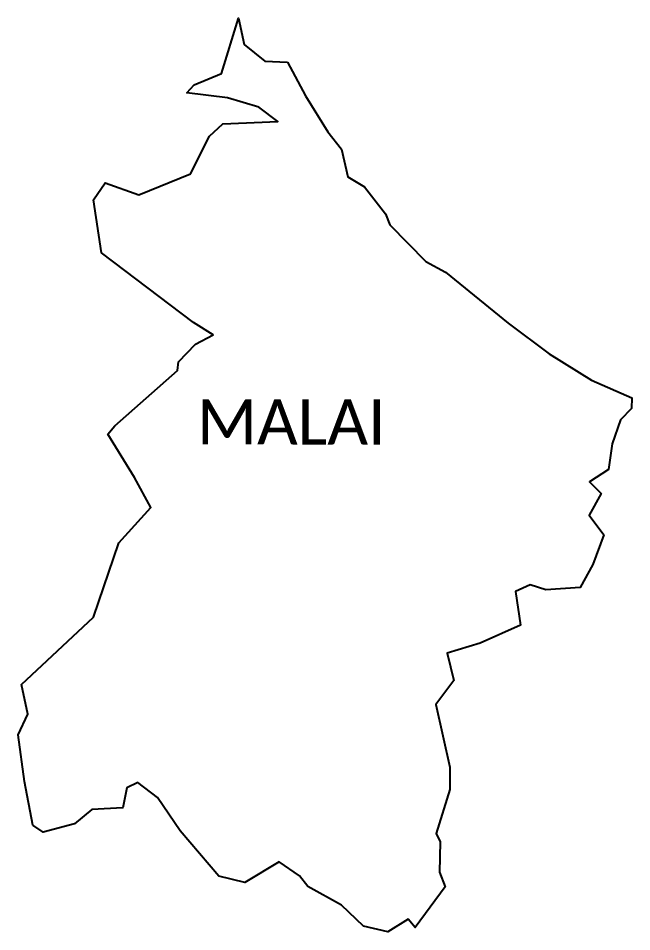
# Model space of a CAD drawing. Header units: metres. Extents: x 344688 to 348947, y 1760457 to 1763895.
# Drawn here: x 346995 to 348947, y 1760988 to 1763895 of the extents above; entities that cross this region are included whole.
import ezdxf

# ---------------------------------------------------------------- set-up
doc = ezdxf.new("R2010")
doc.units = ezdxf.units.M
doc.layers.add('village', color=250, linetype='Continuous')
doc.layers.add('VILLAGE NAME', color=250, linetype='Continuous')

msp = doc.modelspace()

# ---------------------------------------------------------------- linework, layer by layer
at = {"layer": 'village', "color": 4}
msp.add_polyline3d([(347851.8, 1763755.6, 0), (347909.2, 1763648.7, 0), (347979.8, 1763533.6, 0), (348023.2, 1763478.8, 0), (348043.9, 1763391, 0), (348096, 1763358.9, 0), (348162.9, 1763272.5, 0), (348176.8, 1763238.1, 0), (348291.8, 1763121.6, 0), (348353.9, 1763087.6, 0), (348553.7, 1762924.8, 0), (348683.9, 1762827.3, 0), (348818.6, 1762743, 0), (348946.9, 1762687.6, 0), (348946.7, 1762653.3, 0), (348910.8, 1762617.4, 0), (348884.4, 1762540.3, 0), (348873.3, 1762459.1, 0), (348812.5, 1762419.3, 0), (348849.8, 1762382.5, 0), (348811.3, 1762313.4, 0), (348858.5, 1762250.9, 0), (348823.6, 1762156.1, 0), (348782.5, 1762083, 0), (348673.5, 1762076.2, 0), (348624.1, 1762091.8, 0), (348576.6, 1762070.5, 0), (348593.1, 1761963, 0), (348465, 1761905.8, 0), (348359.3, 1761874, 0), (348381.2, 1761787.6, 0), (348323.8, 1761710.6, 0), (348367.8, 1761511.4, 0), (348367.6, 1761440.2, 0), (348324.8, 1761300.3, 0), (348337.2, 1761273.5, 0), (348335.1, 1761177.5, 0), (348353.7, 1761130.8, 0), (348257.6, 1761001.2, 0), (348235.2, 1761027.7, 0), (348171, 1760987.6, 0), (348092.8, 1761005.5, 0), (348023, 1761071.7, 0), (347916, 1761131.2, 0), (347890, 1761165.7, 0), (347825.3, 1761209.7, 0), (347715.3, 1761144.4, 0), (347632.5, 1761164.8, 0), (347510.2, 1761309, 0), (347437.5, 1761414.4, 0), (347375.4, 1761463.1, 0), (347340.2, 1761445.5, 0), (347327.7, 1761382.1, 0), (347228.8, 1761377.2, 0), (347173.9, 1761331.3, 0), (347073.8, 1761304.9, 0), (347040.6, 1761327.1, 0), (347014.3, 1761465.9, 0), (346994.7, 1761613.9, 0), (347024.8, 1761680, 0), (347004.8, 1761774.9, 0), (347234.2, 1761988.8, 0), (347314.6, 1762225.7, 0), (347416.9, 1762337.7, 0), (347365, 1762433.2, 0), (347279.5, 1762571.1, 0), (347301.7, 1762597.9, 0), (347501.3, 1762774.6, 0), (347505.1, 1762801.7, 0), (347559.2, 1762857.7, 0), (347614.8, 1762887.4, 0), (347552.8, 1762927, 0), (347259.3, 1763148.3, 0), (347234.4, 1763317.6, 0), (347271.2, 1763371.5, 0), (347378.2, 1763333.1, 0), (347543, 1763399.7, 0), (347603.7, 1763519.9, 0), (347645.8, 1763559, 0), (347821.1, 1763566.4, 0), (347759.7, 1763612.6, 0), (347660.7, 1763642.6, 0), (347530.9, 1763658.1, 0), (347554.7, 1763683.8, 0), (347640.9, 1763720.1, 0), (347695.1, 1763895.4, 0), (347713.3, 1763811.4, 0), (347779.4, 1763758.4, 0), (347851.8, 1763755.6, 0)], close=True, dxfattribs=at)

# ---------------------------------------------------------------- texts
at = {"layer": 'VILLAGE NAME', "insert": (347563, 1762682.4), "char_height": 143.7, "attachment_point": 1, "rotation": 359.9793}
msp.add_mtext_dynamic_manual_height_columns('{\\fCalibri|b0|i0|c0|p34;MALAI}', width=1418, gutter_width=718.5, heights=[0], dxfattribs=at)

doc.saveas('drawing.dxf')
